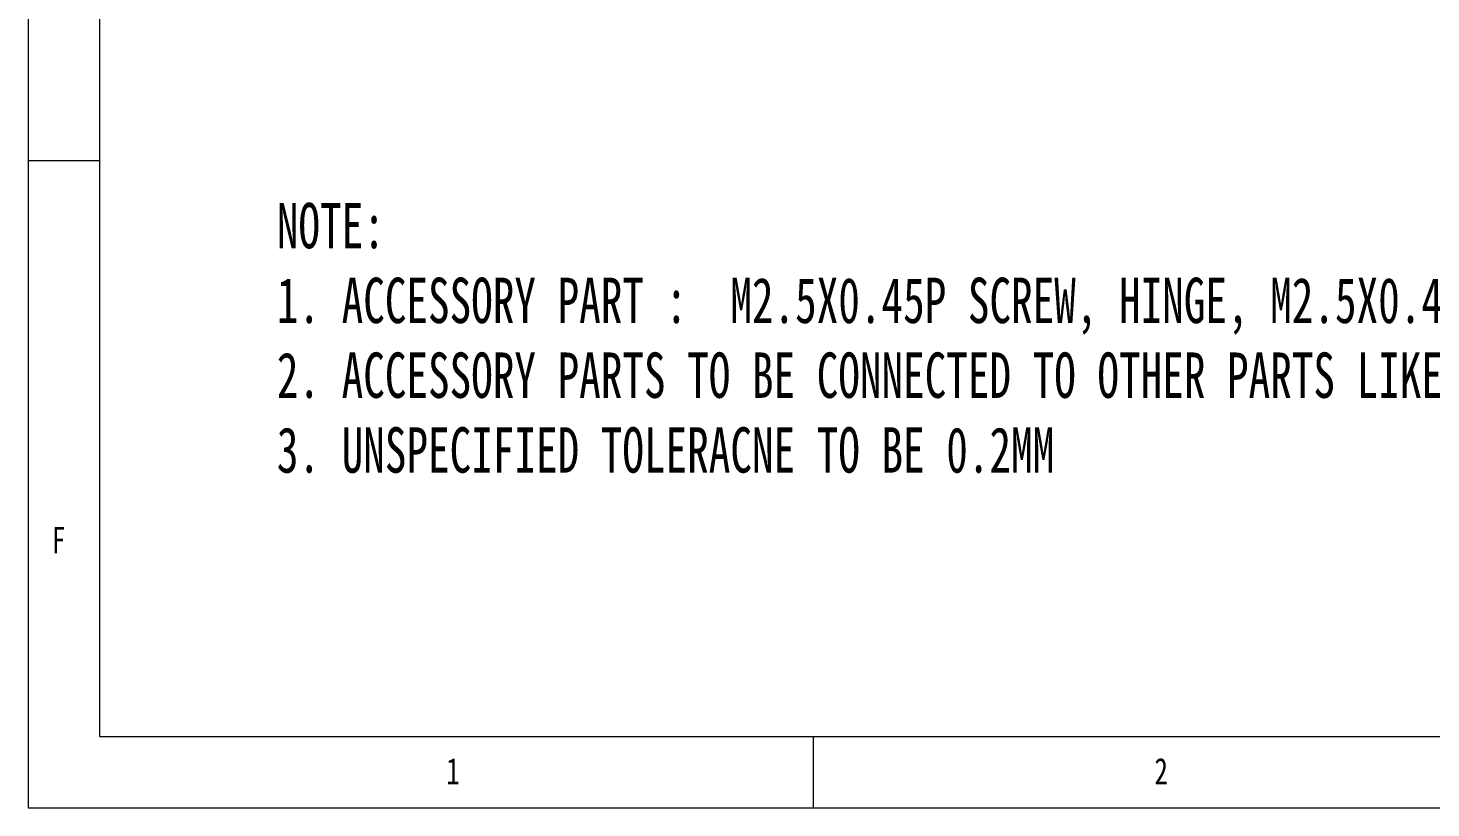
# Paper-space layout '시트2-ENG' of a CAD drawing. Header units: millimetres. Extents: x 5 to 415, y 5 to 292.
# Drawn here: x 5 to 103.2, y 5 to 59.6 of the extents above; entities that cross this region are included whole.
import ezdxf

# ---------------------------------------------------------------- set-up
doc = ezdxf.new("R2010")
doc.units = ezdxf.units.MM
doc.linetypes.add('CENTERX2', pattern=[20.32, 12.7, -2.54, 2.54, -2.54])
doc.layers.add('CENTER_LINE', color=7, linetype='CENTERX2')
doc.styles.add('SLDTEXTSTYLE0', font='TXT', dxfattribs={"width": 0.7})
doc.styles.add('SLDTEXTSTYLE3', font='TXT', dxfattribs={"width": 0.75})

# ---------------------------------------------------------------- blocks, each defined once
blk = doc.blocks.new('SW_NOTE_0_13')
at = {"layer": 'CENTER_LINE', "color": 0, "char_height": 3.175, "attachment_point": 1, "style": 'SLDTEXTSTYLE0'}
for s, insert in [('NOTE:', (0, 4.093)), ('1. ACCESSORY PART :  M2.5X0.45P SCREW, HINGE, M2.5X0.45P NUT, M3X0.5P NUT, ROD END TIP SUS.', (0, -1.141)), ('2. ACCESSORY PARTS TO BE CONNECTED TO OTHER PARTS LIKE THE  FIXED PARTS.', (0, -6.374)), ('3. UNSPECIFIED TOLERACNE TO BE 0.2MM', (0, -11.607))]:
    blk.add_mtext(s, dxfattribs=dict(at, insert=insert))

psp = doc.layouts.new('시트2-ENG')

# ---------------------------------------------------------------- linework, layer by layer
at = {"color": 7, "linetype": 'Continuous', "lineweight": 18}
for p, q in [((5, 292), (5, 5)), ((10, 287), (10, 10)), ((10, 50.271), (5, 50.271)), ((10, 10), (410.25, 10)), ((60, 5), (60, 10)), ((5, 5), (415, 5))]:
    psp.add_line(p, q, dxfattribs=at)

# ---------------------------------------------------------------- block references
at = {"layer": 'CENTER_LINE'}
psp.add_blockref('SW_NOTE_0_13', (22.419, 43.243), dxfattribs=at)

# ---------------------------------------------------------------- texts
at = {"color": 7, "linetype": 'Continuous', "lineweight": 0, "char_height": 1.852, "attachment_point": 1, "style": 'SLDTEXTSTYLE3'}
for s, insert in [('F', (6.667, 24.668)), ('1', (34.278, 8.493)), ('2', (83.861, 8.493))]:
    psp.add_mtext(s, dxfattribs=dict(at, insert=insert))

doc.saveas('drawing.dxf')
